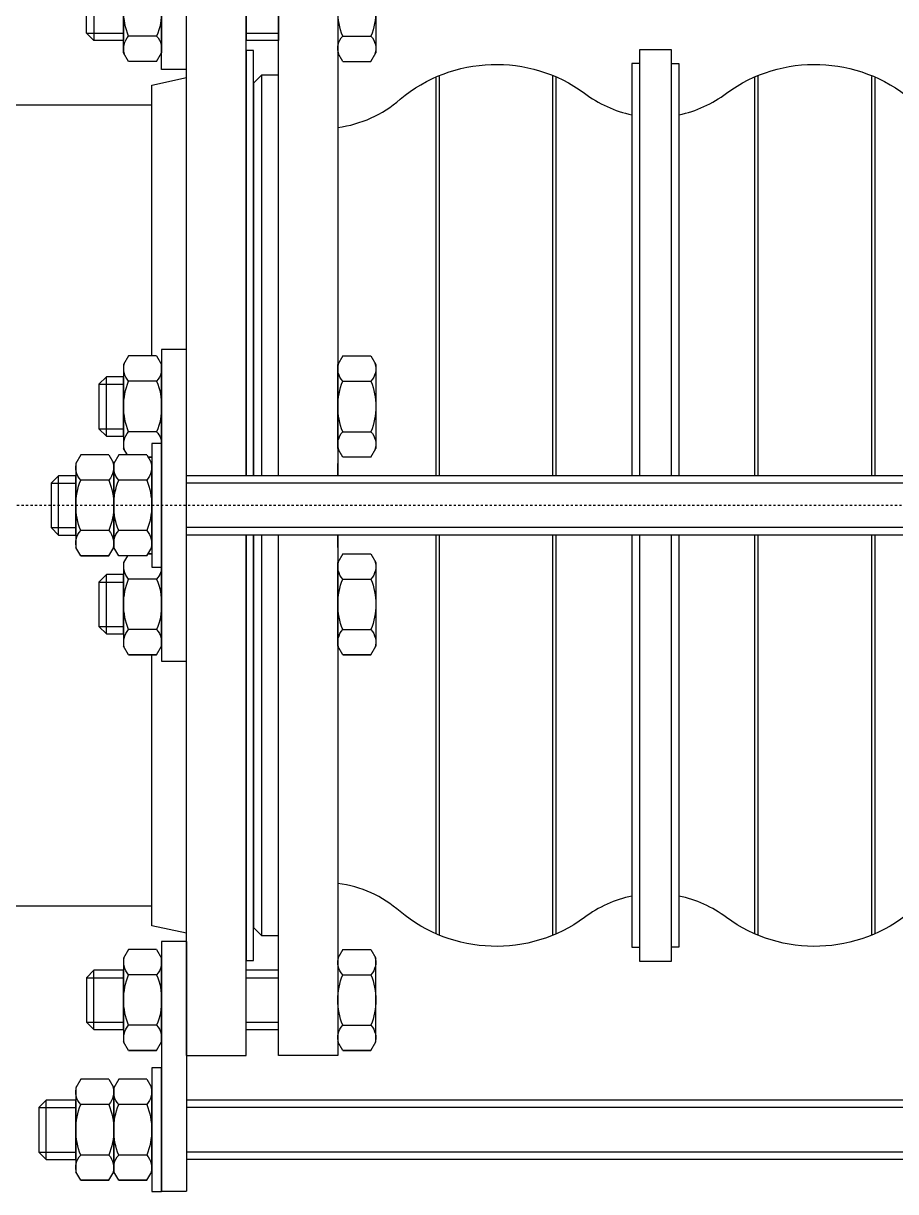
# Model space of a CAD drawing. Extents: x -3450 to 27857, y -1288 to 11880.
# Drawn here: x 956.2 to 995, y 944.3 to 996.2 of the extents above; entities that cross this region are included whole.
import ezdxf

# ---------------------------------------------------------------- set-up
doc = ezdxf.new("R2010")
doc.units = 0
doc.linetypes.add('188K-SM-03-F20-MECH-EQ-Y2257103$0$CENTER', pattern=[2, 1.25, -0.25, 0.25, -0.25])
doc.layers.add('188K-SM-03-F20-MECH-EQ-Y2257103$0$18P7-PCWR-20.7-Center', color=214, linetype='188K-SM-03-F20-MECH-EQ-Y2257103$0$CENTER')
doc.layers.add('188K-SM-03-F20-MECH-EQ-Y2257103$0$18P7-PCWR-20.7-PIPE', color=6, linetype='Continuous')

# ---------------------------------------------------------------- blocks, each defined once
blk = doc.blocks.new('188K-SM-03-F20-MECH-EQ-Y2257103$0$SC-法蘭-300A-正視-派肯-(濾桶用))')
for p, q in [((45991.84, 66227.658), (45991.84, 66190.058)), ((45992.14, 66227.658), (45992.14, 66190.058)), ((45993.94, 66227.658), (45993.94, 66190.058)), ((45994.24, 66227.658), (45994.24, 66190.058)), ((46017.09, 66227.658), (46017.09, 66190.058)), ((46017.39, 66227.658), (46017.39, 66190.058)), ((46019.19, 66227.658), (46019.19, 66190.058)), ((46019.49, 66227.658), (46019.49, 66190.058)), ((45996.247, 66197.504), (45996.594, 66197.704)), ((45996.247, 66197.504), (45996.247, 66196.37)), ((45996.247, 66196.37), (45996.247, 66197.504)), ((45996.594, 66197.704), (45999.986, 66197.704)), ((45997.269, 66196.37), (45997.269, 66197.504)), ((45999.311, 66196.37), (45999.311, 66197.504)), ((46000.333, 66197.504), (45999.986, 66197.704)), ((46000.333, 66196.37), (46000.333, 66197.504)), ((46000.333, 66196.37), (46000.333, 66197.504)), ((46012.247, 66197.504), (46012.594, 66197.704)), ((46012.247, 66197.504), (46012.247, 66196.371)), ((46012.247, 66196.371), (46012.247, 66197.504)), ((46015.986, 66197.704), (46012.594, 66197.704)), ((46013.269, 66196.371), (46013.269, 66197.504)), ((46015.311, 66196.371), (46015.311, 66197.504)), ((46016.333, 66197.504), (46015.986, 66197.704)), ((46016.333, 66196.371), (46016.333, 66197.504)), ((46020.247, 66197.504), (46020.594, 66197.704)), ((46020.247, 66197.504), (46020.247, 66196.371)), ((46023.986, 66197.704), (46020.594, 66197.704)), ((46021.269, 66196.371), (46021.269, 66197.504)), ((46023.311, 66196.371), (46023.311, 66197.504)), ((46024.333, 66197.504), (46023.986, 66197.704)), ((46024.333, 66196.371), (46024.333, 66197.504)), ((46024.333, 66196.371), (46024.333, 66197.504)), ((46036.247, 66197.504), (46036.594, 66197.704)), ((46036.247, 66196.37), (46036.247, 66197.504)), ((46036.247, 66196.37), (46036.247, 66197.504)), ((46039.986, 66197.704), (46036.594, 66197.704)), ((46037.269, 66196.37), (46037.269, 66197.504)), ((45996.247, 66196.37), (45996.594, 66196.17)), ((46000.333, 66196.37), (45999.986, 66196.17)), ((46012.247, 66196.371), (46012.594, 66196.171)), ((46016.333, 66196.371), (46015.986, 66196.171)), ((46020.247, 66196.371), (46020.594, 66196.171)), ((46024.333, 66196.371), (46023.986, 66196.171)), ((46036.247, 66196.37), (46036.594, 66196.17)), ((46012.594, 66196.171), (46015.986, 66196.171)), ((46016.594, 66196.171), (46017.09, 66196.171)), ((46019.49, 66196.171), (46019.986, 66196.171)), ((46020.594, 66196.171), (46023.986, 66196.171)), ((45997.09, 66192.458), (45997.09, 66193.771)), ((45997.09, 66193.771), (45999.49, 66193.771)), ((45997.39, 66192.458), (45997.39, 66193.771)), ((45999.19, 66192.458), (45999.19, 66193.771)), ((45999.49, 66193.771), (45999.49, 66192.458)), ((46039.49, 66193.771), (46037.09, 66193.771)), ((46037.09, 66193.771), (46037.09, 66192.458)), ((46037.39, 66192.458), (46037.39, 66193.771)), ((45999.89, 66192.458), (45999.89, 66192.758)), ((45999.89, 66192.758), (46017.09, 66192.758)), ((46019.49, 66192.758), (46036.69, 66192.758)), ((46036.69, 66192.758), (46036.69, 66192.458)), ((45996.04, 66190.058), (45996.04, 66192.458)), ((45996.04, 66192.458), (46017.09, 66192.458)), ((45997.09, 66192.458), (45999.49, 66192.458)), ((46017.09, 66192.458), (45999.89, 66192.458)), ((46036.69, 66192.458), (46019.49, 66192.458)), ((46019.49, 66192.458), (46040.54, 66192.458)), ((46039.49, 66192.458), (46037.09, 66192.458)), ((46000.659, 66190.058), (45990.553, 66190.058)), ((45996.04, 66190.058), (46040.54, 66190.058)), ((46035.921, 66190.058), (46046.027, 66190.058)), ((45996.247, 66188.847), (45996.594, 66189.047)), ((45996.247, 66187.713), (45996.247, 66188.847)), ((45996.247, 66188.847), (45996.247, 66187.713)), ((45996.594, 66189.047), (45999.986, 66189.047)), ((45997.269, 66188.847), (45997.269, 66187.713)), ((45999.311, 66188.847), (45999.311, 66187.713)), ((46000.333, 66188.847), (45999.986, 66189.047)), ((46000.333, 66188.847), (46000.333, 66187.713)), ((46000.333, 66188.847), (46000.333, 66187.713)), ((46012.247, 66188.847), (46012.594, 66189.047)), ((46012.247, 66187.713), (46012.247, 66188.847)), ((46012.247, 66188.847), (46012.247, 66187.713)), ((46012.594, 66189.047), (46015.986, 66189.047)), ((46013.269, 66188.847), (46013.269, 66187.713)), ((46015.311, 66188.847), (46015.311, 66187.713)), ((46015.988, 66189.046), (46015.986, 66189.047)), ((46015.997, 66189.045), (46020.583, 66189.046)), ((46020.592, 66189.046), (46020.594, 66189.047)), ((46020.594, 66189.047), (46023.986, 66189.047)), ((46021.269, 66188.847), (46021.269, 66187.713)), ((46023.311, 66188.847), (46023.311, 66187.713)), ((46024.333, 66188.847), (46023.986, 66189.047)), ((46024.333, 66188.847), (46024.333, 66187.713)), ((46024.333, 66188.847), (46024.333, 66187.713)), ((46036.247, 66188.847), (46036.594, 66189.047)), ((46036.247, 66188.847), (46036.247, 66187.713)), ((46036.247, 66188.847), (46036.247, 66187.713)), ((46039.986, 66189.047), (46036.594, 66189.047)), ((46037.269, 66188.847), (46037.269, 66187.713)), ((45990.997, 66188.446), (45991.344, 66188.646)), ((45990.997, 66187.312), (45990.997, 66188.446)), ((45990.997, 66188.446), (45990.997, 66187.312)), ((45991.344, 66188.646), (45994.736, 66188.646)), ((45992.019, 66188.446), (45992.019, 66187.312)), ((45994.061, 66188.446), (45994.061, 66187.312)), ((45995.083, 66188.446), (45994.736, 66188.646)), ((45995.083, 66188.446), (45995.083, 66187.312)), ((45995.083, 66188.446), (45995.083, 66187.312)), ((46016.247, 66188.446), (46016.593, 66188.646)), ((46016.247, 66188.446), (46016.247, 66187.312)), ((46016.333, 66188.646), (46016.333, 66188.495)), ((46016.333, 66188.646), (46016.333, 66188.495)), ((46016.333, 66188.495), (46016.333, 66188.646)), ((46016.333, 66188.646), (46016.333, 66188.495)), ((46016.594, 66188.646), (46019.986, 66188.646)), ((46017.269, 66188.446), (46017.269, 66187.312)), ((46019.311, 66188.446), (46019.311, 66187.312)), ((46020.333, 66188.446), (46019.986, 66188.646)), ((46020.247, 66188.495), (46020.247, 66188.646)), ((46020.247, 66188.646), (46020.247, 66188.495)), ((46020.333, 66188.446), (46020.333, 66187.312)), ((46020.333, 66188.446), (46020.333, 66187.312)), ((45996.247, 66187.713), (45996.594, 66187.513)), ((45999.986, 66187.513), (45996.594, 66187.513)), ((45997.39, 66186.013), (45997.39, 66187.513)), ((45999.19, 66186.013), (45999.19, 66187.513)), ((46000.333, 66187.713), (45999.986, 66187.513)), ((46012.247, 66187.713), (46012.594, 66187.513)), ((46015.986, 66187.513), (46012.594, 66187.513)), ((46013.39, 66186.513), (46013.39, 66187.513)), ((46015.19, 66186.513), (46015.19, 66187.513)), ((46016.247, 66187.664), (46015.986, 66187.513)), ((46020.333, 66187.664), (46020.594, 66187.513)), ((46023.986, 66187.513), (46020.594, 66187.513)), ((46021.39, 66186.513), (46021.39, 66187.513)), ((46023.19, 66186.513), (46023.19, 66187.513)), ((46024.333, 66187.713), (46023.986, 66187.513)), ((46036.247, 66187.713), (46036.594, 66187.513)), ((46036.594, 66187.513), (46039.986, 66187.513)), ((46037.39, 66186.013), (46037.39, 66187.513)), ((45990.997, 66187.312), (45991.344, 66187.112)), ((45990.997, 66186.912), (45991.344, 66187.112)), ((45990.997, 66185.779), (45990.997, 66186.912)), ((45990.997, 66186.912), (45990.997, 66185.779)), ((45994.736, 66187.112), (45991.344, 66187.112)), ((45991.344, 66187.112), (45994.736, 66187.112)), ((45991.344, 66187.112), (45994.736, 66187.112)), ((45992.019, 66186.912), (45992.019, 66185.779)), ((45994.061, 66186.912), (45994.061, 66185.779)), ((45995.083, 66187.312), (45994.736, 66187.112)), ((45995.083, 66186.912), (45994.736, 66187.112)), ((45995.083, 66186.912), (45995.083, 66185.779)), ((45995.083, 66186.912), (45995.083, 66185.779)), ((46016.247, 66187.312), (46016.594, 66187.112)), ((46016.247, 66186.912), (46016.594, 66187.112)), ((46016.247, 66185.779), (46016.247, 66186.912)), ((46016.247, 66186.912), (46016.247, 66185.779)), ((46019.986, 66187.112), (46016.594, 66187.112)), ((46016.594, 66187.112), (46019.986, 66187.112)), ((46016.594, 66187.112), (46019.986, 66187.112)), ((46017.269, 66186.912), (46017.269, 66185.779)), ((46019.311, 66186.912), (46019.311, 66185.779)), ((46020.333, 66187.312), (46019.986, 66187.112)), ((46020.333, 66186.912), (46019.986, 66187.112)), ((46020.333, 66186.912), (46020.333, 66185.779)), ((46020.333, 66186.912), (46020.333, 66185.779)), ((46013.09, 66186.813), (46015.49, 66186.813)), ((46021.09, 66186.813), (46023.49, 66186.813)), ((45997.09, 66186.313), (45999.49, 66186.313)), ((46039.49, 66186.313), (46037.09, 66186.313)), ((45990.997, 66185.779), (45991.344, 66185.579)), ((45994.736, 66185.579), (45991.344, 66185.579)), ((45992.14, 66184.079), (45992.14, 66185.579)), ((45993.94, 66184.079), (45993.94, 66185.579)), ((45995.083, 66185.779), (45994.736, 66185.579)), ((46016.247, 66185.779), (46016.594, 66185.579)), ((46019.986, 66185.579), (46016.594, 66185.579)), ((46017.39, 66184.579), (46017.39, 66185.579)), ((46019.19, 66184.579), (46019.19, 66185.579)), ((46020.333, 66185.779), (46019.986, 66185.579)), ((46017.09, 66184.879), (46019.49, 66184.879)), ((45991.84, 66184.379), (45994.24, 66184.379))]:
    blk.add_line(p, q)
for points in [[(46003.005, 66221.846, -0.14926), (46001.868, 66219.331, 0.344432), (46001.62, 66211.876, -0.112979), (46002.493, 66209.957)], [(46034.086, 66209.957, -0.112979), (46034.96, 66211.876, 0.344432), (46034.712, 66219.331, -0.14926), (46033.575, 66221.845)], [(46002.493, 66208.059, -0.112979), (46001.62, 66206.14, 0.344432), (46001.868, 66198.685, -0.14926), (46003.005, 66196.171)], [(46033.575, 66196.171, -0.14926), (46034.712, 66198.685, 0.344432), (46034.96, 66206.14, -0.112979), (46034.086, 66208.059)]]:
    blk.add_lwpolyline(points, format="xyb")
for points in [[(46017.09, 66217.744), (46000.939, 66217.744)], [(46017.09, 66217.879), (46000.996, 66217.879)], [(46035.584, 66217.879), (46019.49, 66217.879)], [(46035.64, 66217.744), (46019.49, 66217.744)], [(46000.927, 66213.161), (46017.09, 66213.161)], [(46000.983, 66213.026), (46017.09, 66213.026)], [(46019.49, 66213.161), (46035.653, 66213.161)], [(46019.49, 66213.026), (46035.597, 66213.026)], [(46017.09, 66208.357), (45999.862, 66208.357), (45999.862, 66209.008), (45999.862, 66209.66), (46017.09, 66209.66)], [(46017.09, 66209.957), (46000.42, 66209.957), (46000.42, 66209.66)], [(46036.16, 66209.659), (46036.16, 66209.957), (46019.49, 66209.957)], [(46019.49, 66209.66), (46036.718, 66209.659), (46036.718, 66209.008), (46036.718, 66208.357), (46019.49, 66208.357)], [(46017.09, 66208.059), (46000.42, 66208.059), (46000.42, 66208.357)], [(46036.16, 66208.357), (46036.16, 66208.059), (46019.49, 66208.059)], [(46000.927, 66204.855), (46017.09, 66204.855)], [(46000.983, 66204.99), (46017.09, 66204.99)], [(46019.49, 66204.99), (46035.597, 66204.99)], [(46019.49, 66204.855), (46035.653, 66204.855)], [(46017.09, 66200.272), (46000.939, 66200.272)], [(46017.09, 66200.137), (46000.996, 66200.137)], [(46035.64, 66200.272), (46019.49, 66200.272)], [(46035.584, 66200.137), (46019.49, 66200.137)], [(46017.09, 66196.171), (45996.04, 66196.171), (45996.04, 66193.771), (46017.09, 66193.771)], [(46019.49, 66193.771), (46040.54, 66193.771), (46040.54, 66196.171), (46019.49, 66196.171)], [(46000.883, 66193.771), (46000.883, 66193.096), (46017.09, 66193.096)], [(46019.49, 66193.096), (46035.696, 66193.096), (46035.696, 66193.771)], [(46017.09, 66192.758), (46001.221, 66192.758), (46000.883, 66193.096)], [(46035.696, 66193.096), (46035.359, 66192.758), (46019.49, 66192.758)], [(46000.659, 66190.058), (46000.659, 66189.047), (45990.553, 66189.045), (45990.553, 66190.058)], [(46000.99, 66190.058), (46001.29, 66188.658), (46012.247, 66188.658)], [(46024.59, 66190.058), (46024.59, 66189.047), (46011.99, 66189.047), (46011.99, 66190.058)], [(46024.333, 66188.658), (46035.29, 66188.658), (46035.59, 66190.058)], [(46035.921, 66190.058), (46035.921, 66189.047), (46046.027, 66189.045), (46046.027, 66190.058)]]:
    blk.add_lwpolyline(points)
for points in [[(45990.54, 66188.646), (45990.54, 66189.046), (45995.54, 66189.046), (45995.54, 66188.646)], [(46015.79, 66188.646), (46015.79, 66189.046), (46020.79, 66189.046), (46020.79, 66188.646)], [(45997.09, 66186.313), (45997.09, 66187.513), (45999.49, 66187.513), (45999.49, 66186.313), (45999.19, 66186.013), (45997.39, 66186.013)], [(46013.09, 66186.813), (46013.09, 66187.513), (46015.49, 66187.513), (46015.49, 66186.813), (46015.19, 66186.513), (46013.39, 66186.513)], [(46021.09, 66186.813), (46021.09, 66187.513), (46023.49, 66187.513), (46023.49, 66186.813), (46023.19, 66186.513), (46021.39, 66186.513)], [(46039.49, 66186.313), (46039.49, 66187.513), (46037.09, 66187.513), (46037.09, 66186.313), (46037.39, 66186.013), (46039.19, 66186.013)], [(45991.84, 66184.379), (45991.84, 66185.579), (45994.24, 66185.579), (45994.24, 66184.379), (45993.94, 66184.079), (45992.14, 66184.079)], [(46017.09, 66184.879), (46017.09, 66185.579), (46019.49, 66185.579), (46019.49, 66184.879), (46019.19, 66184.579), (46017.39, 66184.579)]]:
    blk.add_lwpolyline(points, close=True)
for centre, radius, start, end in [((45996.758, 66196.952), 0.752, 47.2249, 107.2249), ((45996.758, 66196.952), 0.752, 47.2249, 107.2249), ((45998.29, 66194.996), 2.708, 67.8408, 112.1592), ((45999.822, 66196.952), 0.752, 72.7751, 132.7751), ((46012.758, 66196.952), 0.752, 47.2249, 107.2249), ((46012.758, 66196.952), 0.752, 47.2249, 107.2249), ((46014.29, 66194.996), 2.708, 67.8408, 112.1592), ((46015.822, 66196.952), 0.752, 72.7751, 132.7751), ((46020.758, 66196.952), 0.752, 47.2249, 107.2249), ((46020.758, 66196.952), 0.752, 47.2249, 107.2249), ((46022.29, 66194.996), 2.708, 67.8408, 112.1592), ((46023.822, 66196.952), 0.752, 72.7751, 132.7751), ((46036.758, 66196.952), 0.752, 47.2249, 107.2249), ((46038.29, 66194.996), 2.708, 67.8408, 112.1592), ((45996.758, 66196.922), 0.752, 252.7751, 312.7751), ((45998.29, 66198.878), 2.708, 247.8408, 292.1592), ((45999.822, 66196.922), 0.752, 227.2249, 287.2249), ((46012.758, 66196.923), 0.752, 252.7751, 312.7751), ((46014.29, 66198.878), 2.708, 247.8408, 292.1592), ((46015.822, 66196.923), 0.752, 227.2249, 287.2249), ((46020.758, 66196.923), 0.752, 252.7751, 312.7751), ((46022.29, 66198.878), 2.708, 247.8408, 292.1592), ((46023.822, 66196.923), 0.752, 227.2249, 287.2249), ((46036.758, 66196.922), 0.752, 252.7751, 312.7751), ((46038.29, 66198.878), 2.708, 247.8408, 292.1592), ((45996.758, 66188.295), 0.752, 47.2249, 107.2249), ((45998.29, 66186.339), 2.708, 67.8408, 112.1592), ((45999.822, 66188.295), 0.752, 72.7751, 132.7751), ((46012.758, 66188.295), 0.752, 47.2249, 107.2249), ((46014.29, 66186.339), 2.708, 67.8408, 112.1592), ((46015.822, 66188.295), 0.752, 87.3849, 132.7751), ((46020.758, 66188.295), 0.752, 47.2249, 92.6151), ((46022.29, 66186.339), 2.708, 67.8408, 112.1592), ((46023.822, 66188.295), 0.752, 72.7751, 132.7751), ((46036.758, 66188.295), 0.752, 47.2249, 107.2249), ((46038.29, 66186.339), 2.708, 67.8408, 112.1592), ((45991.508, 66187.894), 0.752, 47.2249, 107.2249), ((45993.04, 66185.938), 2.708, 67.8408, 112.1592), ((45994.572, 66187.894), 0.752, 72.7751, 132.7751), ((46016.758, 66187.894), 0.752, 47.2249, 107.2249), ((46018.29, 66185.938), 2.708, 67.8408, 112.1592), ((46019.822, 66187.894), 0.752, 72.7751, 132.7751), ((45996.758, 66188.265), 0.752, 252.7751, 312.7751), ((45996.758, 66188.265), 0.752, 252.7751, 312.7751), ((45998.29, 66190.221), 2.708, 247.8408, 292.1592), ((45999.822, 66188.265), 0.752, 227.2249, 287.2249), ((46012.758, 66188.265), 0.752, 252.7751, 312.7751), ((46012.758, 66188.265), 0.752, 252.7751, 312.7751), ((46014.29, 66190.221), 2.708, 247.8408, 292.1592), ((46015.822, 66188.265), 0.752, 227.2249, 287.2249), ((46020.758, 66188.265), 0.752, 252.7751, 312.7751), ((46020.758, 66188.265), 0.752, 252.7751, 312.7751), ((46022.29, 66190.221), 2.708, 247.8408, 292.1592), ((46023.822, 66188.265), 0.752, 227.2249, 287.2249), ((46036.758, 66188.265), 0.752, 252.7751, 312.7751), ((46038.29, 66190.221), 2.708, 247.8408, 292.1592), ((45991.508, 66187.864), 0.752, 252.7751, 312.7751), ((45991.508, 66186.36), 0.752, 47.2249, 107.2249), ((45993.04, 66189.82), 2.708, 247.8408, 292.1592), ((45993.04, 66184.405), 2.708, 67.8408, 112.1592), ((45994.572, 66187.864), 0.752, 227.2249, 287.2249), ((45994.572, 66186.36), 0.752, 72.7751, 132.7751), ((46016.758, 66187.864), 0.752, 252.7751, 312.7751), ((46016.758, 66186.36), 0.752, 47.2249, 107.2249), ((46018.29, 66189.82), 2.708, 247.8408, 292.1592), ((46018.29, 66184.405), 2.708, 67.8408, 112.1592), ((46019.822, 66187.864), 0.752, 227.2249, 287.2249), ((46019.822, 66186.36), 0.752, 72.7751, 132.7751), ((45991.508, 66186.331), 0.752, 252.7751, 312.7751), ((45993.04, 66188.287), 2.708, 247.8408, 292.1592), ((45994.572, 66186.331), 0.752, 227.2249, 287.2249), ((46016.758, 66186.331), 0.752, 252.7751, 312.7751), ((46018.29, 66188.287), 2.708, 247.8408, 292.1592), ((46019.822, 66186.331), 0.752, 227.2249, 287.2249)]:
    blk.add_arc(centre, radius, start, end)
blk = doc.blocks.new('188K-SM-03-F20-MECH-EQ-Y2257103$0$18P7-PCW-過濾桶配管')
at = {"layer": '188K-SM-03-F20-MECH-EQ-Y2257103$0$18P7-PCWR-20.7-Center', "ltscale": 0.05}
blk.add_line((0, -102.607), (0, -16.202), dxfattribs=at)
at = {"layer": '188K-SM-03-F20-MECH-EQ-Y2257103$0$18P7-PCWR-20.7-PIPE'}
for p, q in [((-16.195, -46.887), (-16.195, -61.207)), ((16.195, -46.887), (16.195, -61.207))]:
    blk.add_line(p, q, dxfattribs=at)
at = {"layer": '188K-SM-03-F20-MECH-EQ-Y2257103$0$18P7-PCWR-20.7-PIPE', "rotation": 180}
blk.add_blockref('188K-SM-03-F20-MECH-EQ-Y2257103$0$SC-法蘭-300A-正視-派肯-(濾桶用))', (46018.29, 66127.451), dxfattribs=at)
blk = doc.blocks.new('188K-SM-03-F20-MECH-EQ-Y2257103')
at = {"layer": '188K-SM-03-F20-MECH-EQ-Y2257103$0$18P7-PCWR-20.7-PIPE', "xscale": -1.099104711986056, "yscale": 1.099104711986056, "zscale": 1.099104711986056, "rotation": 90}
blk.add_blockref('188K-SM-03-F20-MECH-EQ-Y2257103$0$18P7-PCW-過濾桶配管', (894.661, 974.797), dxfattribs=at)

msp = doc.modelspace()

# ---------------------------------------------------------------- block references
msp.add_blockref('188K-SM-03-F20-MECH-EQ-Y2257103', (0, 0))

doc.saveas('drawing.dxf')
